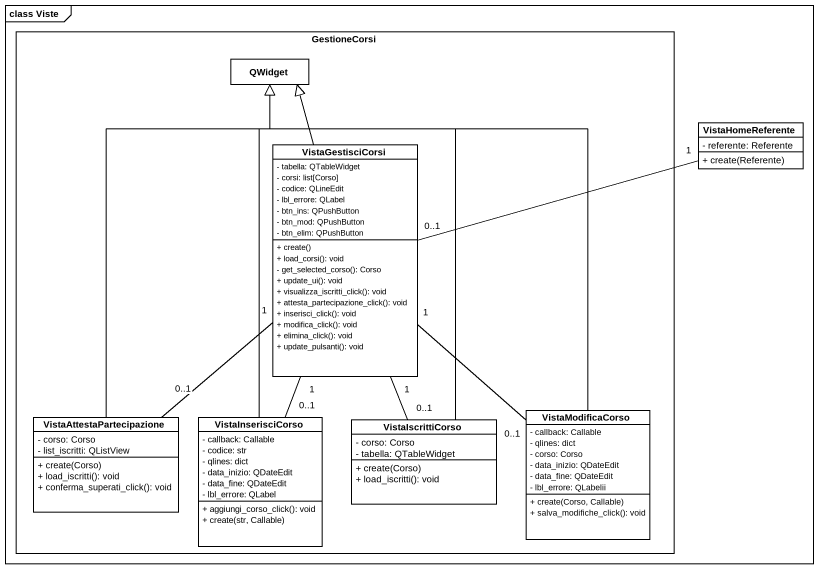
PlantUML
@startuml
mainframe class Viste
hide circle
hide empty members
skinparam classAttributeIconSize 0
rectangle GestioneCorsi {
  class QWidget
  class VistaGestisciCorsi {
    - tabella: QTableWidget
    - corsi: list[Corso]
    - codice: QLineEdit
    - lbl_errore: QLabel
    - btn_ins: QPushButton
    - btn_mod: QPushButton
    - btn_elim: QPushButton
    + create()
    + load_corsi(): void
    - get_selected_corso(): Corso
    + update_ui(): void
    + visualizza_iscritti_click(): void
    + attesta_partecipazione_click(): void
    + inserisci_click(): void
    + modifica_click(): void
    + elimina_click(): void
    + update_pulsanti(): void
  }
  class VistaAttestaPartecipazione {
    - corso: Corso
    - list_iscritti: QListView
    + create(Corso)
    + load_iscritti(): void
    + conferma_superati_click(): void
  }
  class VistaInserisciCorso {
    - callback: Callable
    - codice: str
    - qlines: dict
    - data_inizio: QDateEdit
    - data_fine: QDateEdit
    - lbl_errore: QLabel
    + aggiungi_corso_click(): void
    + create(str, Callable)
  }
  class VistaIscrittiCorso {
    - corso: Corso
    - tabella: QTableWidget
    + create(Corso)
    + load_iscritti(): void
  }
  class VistaModificaCorso {
    - callback: Callable
    - qlines: dict
    - corso: Corso
    - data_inizio: QDateEdit
    - data_fine: QDateEdit
    - lbl_errore: QLabelii
    + create(Corso, Callable)
    + salva_modifiche_click(): void
  }
}
class VistaHomeReferente {
  - referente: Referente
  + create(Referente)
}
VistaGestisciCorsi -up-|> QWidget
VistaHomeReferente "1" -left- "0..1" VistaGestisciCorsi
VistaAttestaPartecipazione -up-|> QWidget
VistaAttestaPartecipazione "0..1" -up- "1" VistaGestisciCorsi
VistaInserisciCorso -up-|> QWidget
VistaInserisciCorso "0..1" -up- "1" VistaGestisciCorsi
VistaIscrittiCorso -up-|> QWidget
VistaIscrittiCorso "0..1" -up- "1" VistaGestisciCorsi
VistaModificaCorso -up-|> QWidget
VistaModificaCorso "0..1" -up- "1" VistaGestisciCorsi
@enduml
